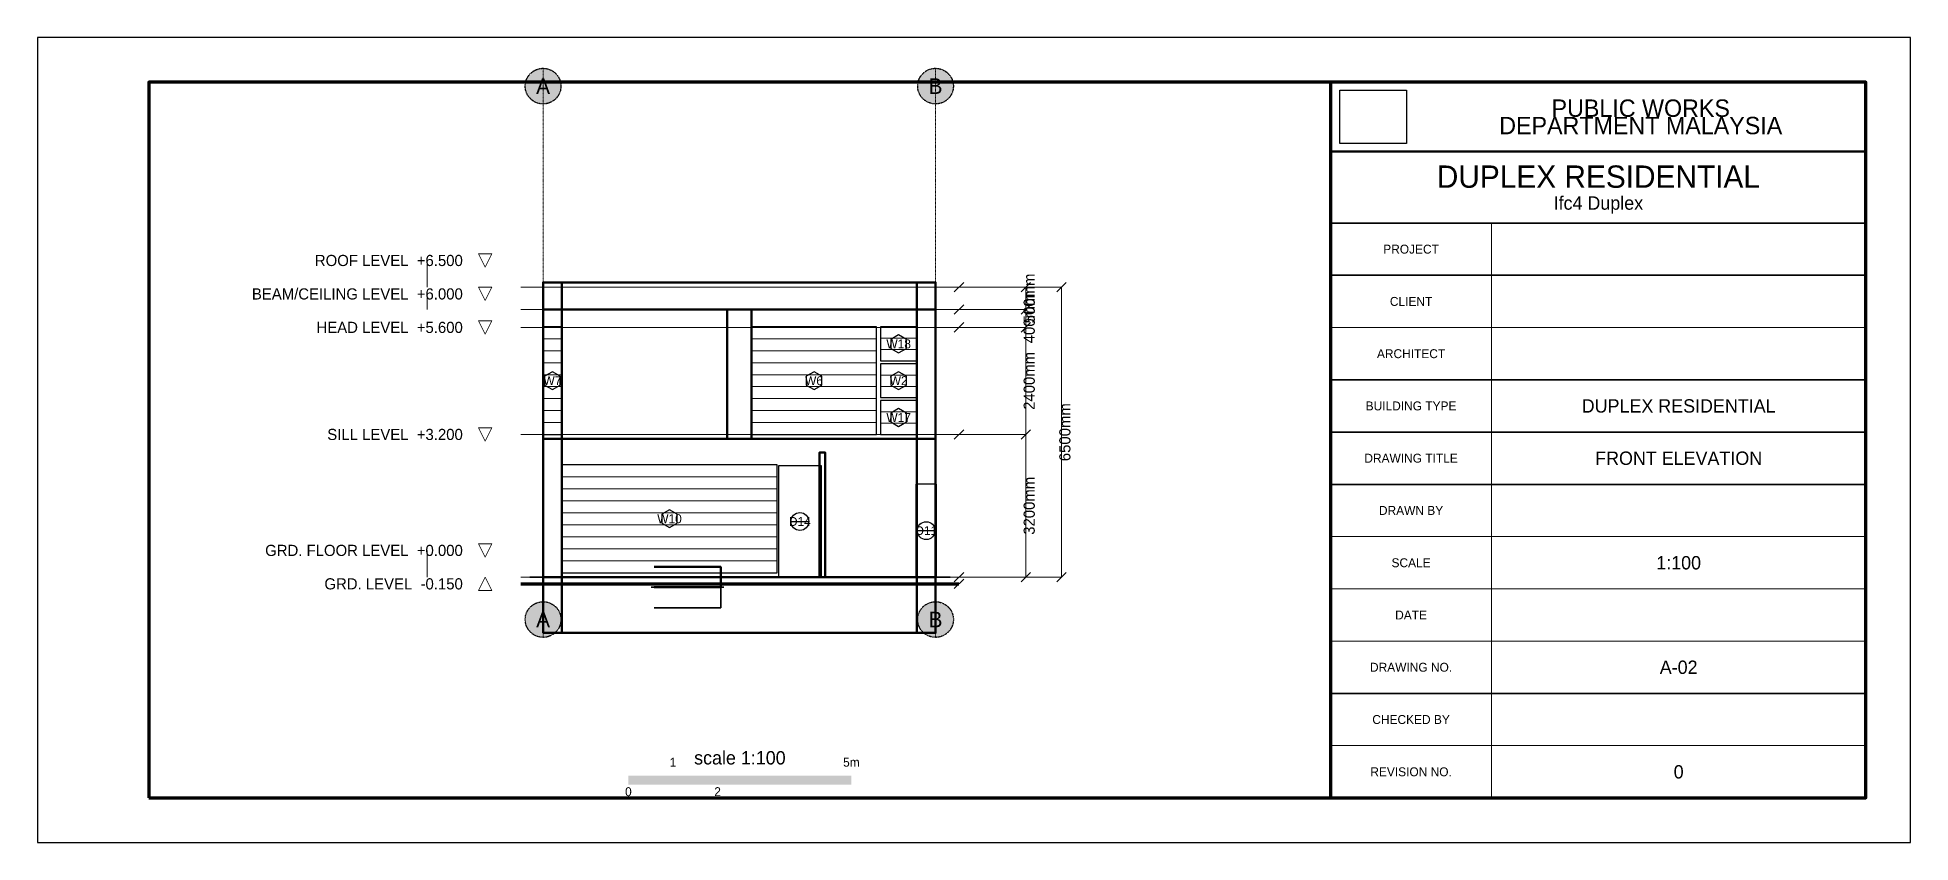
# Model space of a CAD drawing. Header units: millimetres. Extents: x -11337 to 30663, y -5950 to 12100.
import ezdxf
from ezdxf.enums import TextEntityAlignment as Align

# ---------------------------------------------------------------- set-up
doc = ezdxf.new("R2010")
doc.units = ezdxf.units.MM
doc.linetypes.add('DASHDOT', pattern=[0.8, 0.4, -0.2, 0, -0.2])
doc.linetypes.add('HIDDEN', pattern=[0.6, 0.4, -0.2])
for name, color, linetype in [('A-ANNO-DIMS', 7, 'Continuous'), ('A-ANNO-LEVL', 7, 'Continuous'), ('A-ANNO-TEXT', 7, 'Continuous'), ('A-DOOR', 7, 'Continuous'), ('A-ELEV-LEVL', 7, 'Continuous'), ('A-ELEV-WALL', 7, 'Continuous'), ('A-GLAZ', 5, 'Continuous'), ('A-GRID', 8, 'DASHDOT'), ('A-ROOF', 7, 'Continuous'), ('A-TTLB', 7, 'Continuous')]:
    doc.layers.add(name, color=color, linetype=linetype)
picture_1 = doc.add_image_def('image1.png', size_in_pixel=(890, 652))

# ---------------------------------------------------------------- blocks, each defined once
blk = doc.blocks.new('DOOR_TAG')
at = {"lineweight": 25}
blk.add_line((-1, 0), (1, 0), dxfattribs=at)
blk.add_circle((0, 0), 1, dxfattribs=at)
blk = doc.blocks.new('WINDOW_TAG')
at = {"lineweight": 25}
blk.add_lwpolyline([(0.87, 0.5), (0, 1), (-0.87, 0.5), (-0.87, -0.5), (0, -1), (0.87, -0.5)], close=True, dxfattribs=at)

msp = doc.modelspace()

# ---------------------------------------------------------------- hatches: boundary and pattern name
at = {"layer": 'A-GRID'}
h = msp.add_hatch(color=7, dxfattribs=at)
h.dxf.hatch_style = 1
h.paths.add_polyline_path([(400, 11009), (394, 11078), (376, 11146), (346, 11209), (306, 11266), (257, 11315), (200, 11355), (137, 11385), (69, 11403), (0, 11409), (-69, 11403), (-137, 11385), (-200, 11355), (-257, 11315), (-306, 11266), (-346, 11209), (-376, 11146), (-394, 11078), (-400, 11009), (-394, 10940), (-376, 10872), (-346, 10809), (-306, 10752), (-257, 10703), (-200, 10663), (-137, 10633), (-69, 10615), (0, 10609), (69, 10615), (137, 10633), (200, 10663), (257, 10703), (306, 10752), (346, 10809), (376, 10872), (394, 10940)])
h = msp.add_hatch(color=7, dxfattribs=at)
h.dxf.hatch_style = 1
h.paths.add_polyline_path([(9200, 11009), (9194, 11078), (9176, 11146), (9146, 11209), (9106, 11266), (9057, 11315), (9000, 11355), (8937, 11385), (8869, 11403), (8800, 11409), (8731, 11403), (8663, 11385), (8600, 11355), (8543, 11315), (8494, 11266), (8454, 11209), (8424, 11146), (8406, 11078), (8400, 11009), (8406, 10940), (8424, 10872), (8454, 10809), (8494, 10752), (8543, 10703), (8600, 10663), (8663, 10633), (8731, 10615), (8800, 10609), (8869, 10615), (8937, 10633), (9000, 10663), (9057, 10703), (9106, 10752), (9146, 10809), (9176, 10872), (9194, 10940)])
h = msp.add_hatch(color=7, dxfattribs=at)
h.dxf.hatch_style = 1
h.paths.add_polyline_path([(400, -950), (394, -881), (376, -813), (346, -750), (306, -693), (257, -644), (200, -604), (137, -574), (69, -556), (0, -550), (-69, -556), (-137, -574), (-200, -604), (-257, -644), (-306, -693), (-346, -750), (-376, -813), (-394, -881), (-400, -950), (-394, -1019), (-376, -1087), (-346, -1150), (-306, -1207), (-257, -1256), (-200, -1296), (-137, -1326), (-69, -1344), (0, -1350), (69, -1344), (137, -1326), (200, -1296), (257, -1256), (306, -1207), (346, -1150), (376, -1087), (394, -1019)])
h = msp.add_hatch(color=7, dxfattribs=at)
h.dxf.hatch_style = 1
h.paths.add_polyline_path([(9200, -950), (9194, -881), (9176, -813), (9146, -750), (9106, -693), (9057, -644), (9000, -604), (8937, -574), (8869, -556), (8800, -550), (8731, -556), (8663, -574), (8600, -604), (8543, -644), (8494, -693), (8454, -750), (8424, -813), (8406, -881), (8400, -950), (8406, -1019), (8424, -1087), (8454, -1150), (8494, -1207), (8543, -1256), (8600, -1296), (8663, -1326), (8731, -1344), (8800, -1350), (8869, -1344), (8937, -1326), (9000, -1296), (9057, -1256), (9106, -1207), (9146, -1150), (9176, -1087), (9194, -1019)])

# ---------------------------------------------------------------- linework, layer by layer
at = {"color": 7}
msp.add_lwpolyline([(-11337, -5950), (30663, -5950), (30663, 12100), (-11337, 12100)], close=True, dxfattribs=at)
at = {"layer": 'A-ANNO-DIMS', "lineweight": 18}
for p, q in [((9325, 6500), (10825, 6500)), ((10719, 6394), (10931, 6606)), ((10825, 6000), (10825, 6500)), ((10825, 6500), (11625, 6500)), ((11519, 6394), (11731, 6606)), ((11625, 0), (11625, 6500)), ((9325, 6000), (10825, 6000)), ((9325, 6000), (10825, 6000)), ((10719, 5894), (10931, 6106)), ((10719, 5894), (10931, 6106)), ((10825, 5600), (10825, 6000)), ((9325, 5600), (10825, 5600)), ((9325, 5600), (10825, 5600)), ((10719, 5494), (10931, 5706)), ((10719, 5494), (10931, 5706)), ((10825, 3200), (10825, 5600)), ((9325, 3200), (10825, 3200)), ((9325, 3200), (10825, 3200)), ((10719, 3094), (10931, 3306)), ((10719, 3094), (10931, 3306)), ((10825, 0), (10825, 3200)), ((9325, 0), (10825, 0)), ((10719, -106), (10931, 106)), ((10825, 0), (11625, 0)), ((11519, -106), (11731, 106))]:
    msp.add_line(p, q, dxfattribs=at)
at = {"layer": 'A-ANNO-DIMS', "color": 7}
for points in [[(1913, -4650), (2913, -4650), (1913, -4450), (2913, -4450)], [(3913, -4650), (6913, -4650), (3913, -4450), (6913, -4450)]]:
    msp.add_solid(points, dxfattribs=at)
at = {"layer": 'A-ANNO-DIMS', "color": 0}
msp.add_solid([(2913, -4650), (3913, -4650), (2913, -4450), (3913, -4450)], dxfattribs=at)
at = {"layer": 'A-ANNO-LEVL', "lineweight": 18}
for p, q in [((-2600, 6500), (-2600, 7100)), ((-2600, 6000), (-2600, 6350)), ((9219, 6394), (9431, 6606)), ((9219, 5894), (9431, 6106)), ((9219, 5494), (9431, 5706)), ((9219, 3094), (9431, 3306)), ((-2600, 0), (-2600, 600)), ((9219, -106), (9431, 106)), ((9219, -256), (9431, -44))]:
    msp.add_line(p, q, dxfattribs=at)
at = {"layer": 'A-ANNO-LEVL', "linetype": 'HIDDEN', "lineweight": 18}
for p, q in [((-500, 6500), (9325, 6500)), ((-500, 6000), (9325, 6000)), ((-500, 5600), (9325, 5600)), ((-500, 3200), (9325, 3200)), ((-500, 0), (9325, 0)), ((-500, -150), (9325, -150))]:
    msp.add_line(p, q, dxfattribs=at)
at = {"layer": 'A-ANNO-LEVL', "lineweight": 18}
for points in [[(-1450, 7250), (-1150, 7250), (-1300, 6950)], [(-1450, 6500), (-1150, 6500), (-1300, 6200)], [(-1450, 5750), (-1150, 5750), (-1300, 5450)], [(-1450, 3350), (-1150, 3350), (-1300, 3050)], [(-1450, 750), (-1150, 750), (-1300, 450)], [(-1450, -300), (-1150, -300), (-1300, 0)]]:
    msp.add_lwpolyline(points, close=True, dxfattribs=at)
at = {"layer": 'A-DOOR', "lineweight": 25}
for points in [[(5276, 0), (6241, 0), (6241, 2496), (5276, 2496)], [(8358, 0), (8825, 0), (8825, 2086), (8358, 2086)]]:
    msp.add_lwpolyline(points, close=True, dxfattribs=at)
at = {"layer": 'A-ELEV-LEVL', "lineweight": 35}
msp.add_line((-300, 0), (9125, 0), dxfattribs=at)
at = {"layer": 'A-ELEV-LEVL', "lineweight": 70}
msp.add_line((-500, -150), (9325, -150), dxfattribs=at)
at = {"layer": 'A-ELEV-WALL', "lineweight": 50}
for points in [[(0, 6000), (8383, 6000), (8383, 6609), (0, 6609)], [(0, 6000), (417, 6000), (417, 6609), (0, 6609)], [(8383, 6000), (8800, 6000), (8800, 6609), (8383, 6609)], [(0, 3100), (8800, 3100), (8800, 6000), (0, 6000)], [(0, 3100), (417, 3100), (417, 6000), (0, 6000)], [(4125, 3100), (4675, 3100), (4675, 6000), (4125, 6000)], [(8383, 3100), (8800, 3100), (8800, 6000), (8383, 6000)], [(0, 0), (8383, 0), (8383, 3100), (0, 3100)], [(0, 0), (417, 0), (417, 3100), (0, 3100)], [(8383, 0), (8800, 0), (8800, 3100), (8383, 3100)], [(6200, 0), (6324, 0), (6324, 2795), (6200, 2795)], [(0, -1250), (8383, -1250), (8383, 0), (0, 0)], [(0, -1250), (417, -1250), (417, 0), (0, 0)], [(8383, -1250), (8800, -1250), (8800, 0), (8383, 0)]]:
    msp.add_lwpolyline(points, close=True, dxfattribs=at)
at = {"layer": 'A-GLAZ', "lineweight": 18}
for p, q in [((0, 5342), (417, 5342)), ((0, 5074), (417, 5074)), ((4675, 5342), (7475, 5342)), ((4675, 5074), (7475, 5074)), ((7564, 5357), (8383, 5357)), ((7564, 5104), (8383, 5104)), ((0, 4807), (417, 4807)), ((4675, 4807), (7475, 4807)), ((0, 4539), (417, 4539)), ((0, 4271), (417, 4271)), ((4675, 4539), (7475, 4539)), ((4675, 4271), (7475, 4271)), ((7564, 4532), (8383, 4532)), ((7564, 4278), (8383, 4278)), ((0, 4003), (417, 4003)), ((4675, 4003), (7475, 4003)), ((0, 3736), (417, 3736)), ((0, 3468), (417, 3468)), ((4675, 3736), (7475, 3736)), ((4675, 3468), (7475, 3468)), ((7564, 3706), (8383, 3706)), ((7564, 3453), (8383, 3453)), ((417, 2251), (5252, 2251)), ((417, 1982), (5252, 1982)), ((417, 1713), (5252, 1713)), ((417, 1444), (5252, 1444)), ((417, 1176), (5252, 1176)), ((417, 907), (5252, 907)), ((417, 638), (5252, 638)), ((417, 369), (5252, 369))]:
    msp.add_line(p, q, dxfattribs=at)
at = {"layer": 'A-GLAZ', "lineweight": 25}
for points in [[(0, 3200), (417, 3200), (417, 5610), (0, 5610)], [(4675, 3200), (7475, 3200), (7475, 5610), (4675, 5610)], [(7564, 4851), (8383, 4851), (8383, 5610), (7564, 5610)], [(7564, 4025), (8383, 4025), (8383, 4785), (7564, 4785)], [(7564, 3200), (8383, 3200), (8383, 3959), (7564, 3959)], [(417, 100), (5252, 100), (5252, 2520), (417, 2520)]]:
    msp.add_lwpolyline(points, close=True, dxfattribs=at)
at = {"layer": 'A-GRID', "lineweight": 18}
for p, q in [((0, -1350), (0, 11409)), ((8800, -1350), (8800, 11409))]:
    msp.add_line(p, q, dxfattribs=at)
at = {"layer": 'A-GRID', "lineweight": 25}
for centre in [(0, 11009), (8800, 11009), (0, -950), (8800, -950)]:
    msp.add_circle(centre, 400, dxfattribs=at)
at = {"layer": 'A-ROOF', "lineweight": 35}
msp.add_line((2424, -228), (4053, -228), dxfattribs=at)
at = {"layer": 'A-ROOF', "lineweight": 50}
msp.add_lwpolyline([(2494, -228), (3983, -228), (3983, 228), (2494, 228)], dxfattribs=at)
at = {"layer": 'A-ROOF', "lineweight": 35}
msp.add_lwpolyline([(2494, -685), (3983, -685), (3983, -228), (2494, -228)], dxfattribs=at)
at = {"layer": 'A-TTLB', "lineweight": 70}
msp.add_line((17663, -4950), (17663, 11100), dxfattribs=at)
at = {"layer": 'A-TTLB', "lineweight": 50}
msp.add_line((17663, 9540), (29663, 9540), dxfattribs=at)
at = {"layer": 'A-TTLB', "lineweight": 35}
for p, q in [((17663, 7940), (29663, 7940)), ((17663, 6768), (29663, 6768)), ((17663, 4425), (29663, 4425)), ((17663, 3253), (29663, 3253)), ((17663, 2081), (29663, 2081)), ((17663, -2606), (29663, -2606))]:
    msp.add_line(p, q, dxfattribs=at)
at = {"layer": 'A-TTLB', "lineweight": 18}
for p, q in [((21263, 6768), (21263, 7940)), ((21263, 5596), (21263, 6768)), ((17663, 5596), (29663, 5596)), ((21263, 4425), (21263, 5596)), ((21263, 3253), (21263, 4425)), ((21263, 2081), (21263, 3253)), ((21263, 909), (21263, 2081)), ((17663, 909), (29663, 909)), ((21263, -263), (21263, 909)), ((17663, -263), (29663, -263)), ((21263, -1435), (21263, -263)), ((17663, -1435), (29663, -1435)), ((21263, -2606), (21263, -1435)), ((21263, -3778), (21263, -2606)), ((17663, -3778), (29663, -3778)), ((21263, -4950), (21263, -3778)), ((17663, -4950), (29663, -4950))]:
    msp.add_line(p, q, dxfattribs=at)
at = {"layer": 'A-TTLB', "lineweight": 70}
msp.add_lwpolyline([(-8837, -4950), (29663, -4950), (29663, 11100), (-8837, 11100)], close=True, dxfattribs=at)

# ---------------------------------------------------------------- block references
at = {"layer": 'A-ANNO-TEXT', "xscale": 200, "yscale": 200}
for name, p in [('WINDOW_TAG', (7973, 5230)), ('WINDOW_TAG', (209, 4405)), ('WINDOW_TAG', (6075, 4405)), ('WINDOW_TAG', (7973, 4405)), ('WINDOW_TAG', (7973, 3579)), ('WINDOW_TAG', (2835, 1310)), ('DOOR_TAG', (5758, 1248)), ('DOOR_TAG', (8592, 1043))]:
    msp.add_blockref(name, p, dxfattribs=at)

# ---------------------------------------------------------------- texts
at = {"layer": 'A-ANNO-DIMS'}
for s, p in [('500mm', (10900, 6250)), ('400mm', (10900, 5800)), ('2400mm', (10900, 4400)), ('6500mm', (11700, 3250)), ('3200mm', (10900, 1600))]:
    msp.add_text(s, height=250, rotation=90, dxfattribs=at).set_placement(p, align=Align.MIDDLE_CENTER)
for s, p in [('1', (2913, -4150)), ('5m', (6913, -4150)), ('0', (1913, -4810)), ('2', (3913, -4810))]:
    msp.add_text(s, height=200, dxfattribs=at).set_placement(p, align=Align.MIDDLE_CENTER)
at = {"layer": 'A-ANNO-LEVL'}
for s, p in [('ROOF LEVEL  +6.500', (-1800, 7100)), ('BEAM/CEILING LEVEL  +6.000', (-1800, 6350)), ('HEAD LEVEL  +5.600', (-1800, 5600)), ('SILL LEVEL  +3.200', (-1800, 3200)), ('GRD. FLOOR LEVEL  +0.000', (-1800, 600)), ('GRD. LEVEL  -0.150', (-1800, -150))]:
    msp.add_text(s, height=250, dxfattribs=at).set_placement(p, align=Align.MIDDLE_RIGHT)
at = {"layer": 'A-ANNO-TEXT'}
for s, height, p in [('A', 350, (0, 11009)), ('B', 350, (8800, 11009)), ('W18', 200, (7973, 5230)), ('W7', 200, (209, 4405)), ('W6', 200, (6075, 4405)), ('W2', 200, (7973, 4405)), ('W17', 200, (7973, 3579)), ('W10', 200, (2835, 1310)), ('D14', 200, (5758, 1248)), ('D11', 200, (8592, 1043)), ('A', 350, (0, -950)), ('B', 350, (8800, -950))]:
    msp.add_text(s, height=height, dxfattribs=at).set_placement(p, align=Align.MIDDLE_CENTER)
at = {"layer": 'A-ANNO-TEXT', "color": 8}
msp.add_text('scale 1:100', height=300, dxfattribs=at).set_placement((4413, -4050), align=Align.MIDDLE_CENTER)
at = {"layer": 'A-TTLB'}
for s, height, p in [('PUBLIC WORKS', 390, (24613, 10515)), ('DEPARTMENT MALAYSIA', 390, (24613, 10125)), ('DUPLEX RESIDENTIAL', 500, (23663, 8980)), ('Ifc4 Duplex', 300, (23663, 8388)), ('PROJECT', 200, (19463, 7354)), ('CLIENT', 200, (19463, 6182)), ('ARCHITECT', 200, (19463, 5010)), ('BUILDING TYPE', 200, (19463, 3839)), ('DUPLEX RESIDENTIAL', 300, (25463, 3839)), ('DRAWING TITLE', 200, (19463, 2667)), ('FRONT ELEVATION', 300, (25463, 2667)), ('DRAWN BY', 200, (19463, 1495)), ('SCALE', 200, (19463, 323)), ('1:100', 300, (25463, 323)), ('DATE', 200, (19463, -849)), ('DRAWING NO.', 200, (19463, -2020)), ('A-02', 300, (25463, -2020)), ('CHECKED BY', 200, (19463, -3192)), ('REVISION NO.', 200, (19463, -4364)), ('0', 300, (25463, -4364))]:
    msp.add_text(s, height=height, dxfattribs=at).set_placement(p, align=Align.MIDDLE_CENTER)

# ---------------------------------------------------------------- pictures from other files: only their frames are drawn
image = msp.add_image(picture_1, insert=(17863, 9720), size_in_units=(1500, 1200), dxfattribs=at)

doc.saveas('drawing.dxf')
